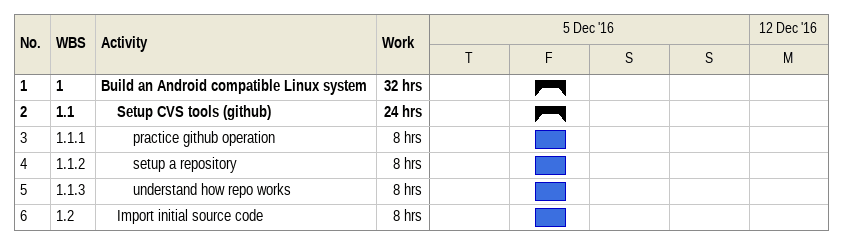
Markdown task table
| ID | WBS | Task | Start | Finish | Work (h) |
|---|---|---|---|---|---|
| 1 | 1 | **Build an Android compatible Linux system** | 2016-12-09 | 2016-12-09 | 32 |
| 2 | 1.1 | **Setup CVS tools (github)** | 2016-12-09 | 2016-12-09 | 24 |
| 3 | 1.1.1 | practice github operation | 2016-12-09 | 2016-12-09 | 8 |
| 4 | 1.1.2 | setup a repository | 2016-12-09 | 2016-12-09 | 8 |
| 5 | 1.1.3 | understand how repo works | 2016-12-09 | 2016-12-09 | 8 |
| 6 | 1.2 | Import initial source code | 2016-12-09 | 2016-12-09 | 8 |
